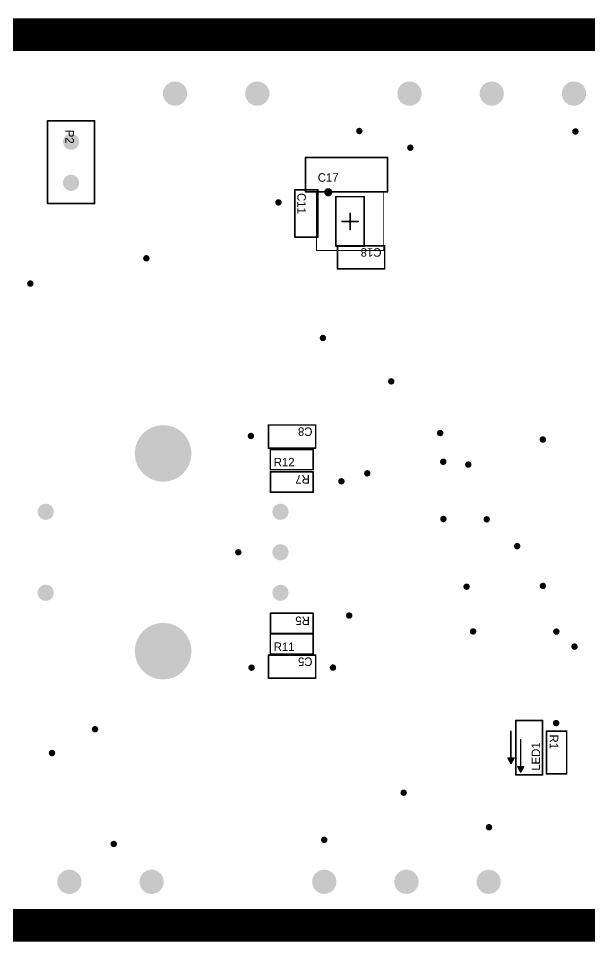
# Model space of a CAD drawing. Header units: millimetres. Extents: x -1 to 116, y -34 to 34.
# Drawn here: x 57 to 92.3, y -28.5 to 28.5 of the extents above; entities that cross this region are included whole.
import ezdxf

# ---------------------------------------------------------------- set-up
doc = ezdxf.new("R2010")
doc.units = ezdxf.units.MM
for name, color, linetype in [('KeepOutLayer', 6, 'Continuous'), ('Mechanical13', 56, 'Continuous'), ('Mechanical15', 56, 'Continuous'), ('PadHoleLayer', 156, 'Continuous'), ('ViaHoleLayer', 16, 'Continuous')]:
    doc.layers.add(name, color=color, linetype=linetype)

# ---------------------------------------------------------------- blocks, each defined once
blk = doc.blocks.new('SOT23_5_11')
at = {"layer": 'Mechanical13'}
for points, const_width in [([(-1.22499882, 1.80000148, 1), (-1.47500086, 1.80000148, 1)], 0.2499995), ([(-1.5375001, 1.80000148, 1), (-1.41250162, 1.80000148, 1)], 0.12499848), ([(-1.28749806, 1.80000148, 1), (-1.16249958, 1.80000148, 1)], 0.12499848), ([(-0.8999982, 1.52500076, 1), (-0.8500008399999999, 1.52500076, 1)], 0.0499999), ([(-0.8999982, 1.52500076, 1), (-0.8500008399999999, 1.52500076, 1)], 0.0499999), ([(0.8500008399999999, 1.52500076, 1), (0.8999982, 1.52500076, 1)], 0.0499999), ([(0.8500008399999999, 1.52500076, 1), (0.8999982, 1.52500076, 1)], 0.0499999), ([(-0.8999982, -1.52499822, 1), (-0.8500008399999999, -1.52499822, 1)], 0.0499999), ([(-0.8999982, -1.52499822, 1), (-0.8500008399999999, -1.52499822, 1)], 0.0499999), ([(0.8500008399999999, -1.52499822, 1), (0.8999982, -1.52499822, 1)], 0.0499999), ([(0.8500008399999999, -1.52499822, 1), (0.8999982, -1.52499822, 1)], 0.0499999)]:
    blk.add_lwpolyline(points, format="xyb", close=True, dxfattribs=dict(at, const_width=const_width))
at = {"layer": 'Mechanical13', "const_width": 0.0999998}
for points in [[(-0.87499952, 1.52500076), (0.87499952, 1.52500076)], [(-0.87499952, -1.52499822), (-0.87499952, 1.52500076)], [(0.87499952, -1.52499822), (0.87499952, 1.52500076)], [(-0.87499952, -1.52499822), (0.87499952, -1.52499822)]]:
    blk.add_lwpolyline(points, dxfattribs=at)
at = {"layer": 'Mechanical15'}
for points, const_width in [([(-2.07499966, 1.80000148), (2.07499966, 1.80000148)], 0.0499999), ([(-2.07499966, -1.79999894), (-2.07499966, 1.80000148)], 0.0499999), ([(2.07499966, -1.79999894), (2.07499966, 1.80000148)], 0.0499999), ([(-0.499999, 0), (0.499999, 0)], 0.0999998), ([(0, -0.499999), (0, 0.50000154)], 0.0999998), ([(-2.07499966, -1.79999894), (2.07499966, -1.79999894)], 0.0499999)]:
    blk.add_lwpolyline(points, dxfattribs=dict(at, const_width=const_width))
for points, const_width in [([(-2.087499, 1.80000148, 1), (-2.06250032, 1.80000148, 1)], 0.02499868), ([(-2.087499, 1.80000148, 1), (-2.06250032, 1.80000148, 1)], 0.02499868), ([(2.06250032, 1.80000148, 1), (2.087499, 1.80000148, 1)], 0.02499868), ([(2.06250032, 1.80000148, 1), (2.087499, 1.80000148, 1)], 0.02499868), ([(-0.5249976799999999, 0, 1), (-0.47500032, 0, 1)], 0.0499999), ([(-0.02499868, 0.50000154, 1), (0.02499868, 0.50000154, 1)], 0.0499999), ([(0.47500032, 0, 1), (0.5249976799999999, 0, 1)], 0.0499999), ([(-0.02499868, -0.499999, 1), (0.02499868, -0.499999, 1)], 0.0499999), ([(-2.087499, -1.79999894, 1), (-2.06250032, -1.79999894, 1)], 0.02499868), ([(-2.087499, -1.79999894, 1), (-2.06250032, -1.79999894, 1)], 0.02499868), ([(2.06250032, -1.79999894, 1), (2.087499, -1.79999894, 1)], 0.02499868), ([(2.06250032, -1.79999894, 1), (2.087499, -1.79999894, 1)], 0.02499868)]:
    blk.add_lwpolyline(points, format="xyb", close=True, dxfattribs=dict(at, const_width=const_width))
blk = doc.blocks.new('0603_____12')
at = {"layer": 'Mechanical13', "const_width": 0.0999998}
for points in [[(-1.47500086, 0.67499738), (-1.4750034, 0.31874968)], [(1.43999966, 0.67499992), (-1.47500086, 0.67499738)], [(1.43999966, 0.67499992), (1.43999966, -0.75000104)], [(-1.47500086, -0.39374826), (-1.4750034, 0.31874968)], [(-1.47500086, -0.39374826), (-1.47500086, -0.7499985)], [(1.43999966, -0.75000104), (-1.47500086, -0.7499985)]]:
    blk.add_lwpolyline(points, dxfattribs=at)
at = {"layer": 'Mechanical13', "const_width": 0.0499999}
for points in [[(-1.49999954, 0.67499738, 1), (-1.45000218, 0.67499738, 1)], [(-1.49999954, 0.67499738, 1), (-1.45000218, 0.67499738, 1)], [(1.41500098, 0.67499992, 1), (1.46499834, 0.67499992, 1)], [(1.41500098, 0.67499992, 1), (1.46499834, 0.67499992, 1)], [(-1.50000208, 0.31874968, 1), (-1.45000472, 0.31874968, 1)], [(-1.50000208, 0.31874968, 1), (-1.45000472, 0.31874968, 1)], [(-1.49999954, -0.39374826, 1), (-1.45000218, -0.39374826, 1)], [(-1.49999954, -0.39374826, 1), (-1.45000218, -0.39374826, 1)], [(-1.49999954, -0.7499985, 1), (-1.45000218, -0.7499985, 1)], [(-1.49999954, -0.7499985, 1), (-1.45000218, -0.7499985, 1)], [(1.41500098, -0.75000104, 1), (1.46499834, -0.75000104, 1)], [(1.41500098, -0.75000104, 1), (1.46499834, -0.75000104, 1)]]:
    blk.add_lwpolyline(points, format="xyb", close=True, dxfattribs=at)
at = {"layer": 'Mechanical13'}
blk.add_text('C18', height=0.52399946, dxfattribs=at).set_placement((-1.27750062, -0.5999987999999999))
blk = doc.blocks.new('1206____________13')
at = {"layer": 'Mechanical13', "const_width": 0.0999998}
for points in [[(-4.67499954, 1.12500156), (0.37500052, 1.12500156)], [(-4.67499954, -0.999998), (-4.67499954, 1.12500156)], [(0.37500052, -0.999998), (0.37500052, 1.12500156)], [(-4.67499954, -0.999998), (0.37500052, -0.999998)]]:
    blk.add_lwpolyline(points, dxfattribs=at)
at = {"layer": 'Mechanical13', "const_width": 0.0499999}
for points in [[(-4.699998219999999, 1.12500156, 1), (-4.65000086, 1.12500156, 1)], [(-4.699998219999999, 1.12500156, 1), (-4.65000086, 1.12500156, 1)], [(0.35000184, 1.12500156, 1), (0.3999992, 1.12500156, 1)], [(0.35000184, 1.12500156, 1), (0.3999992, 1.12500156, 1)], [(-4.699998219999999, -0.999998, 1), (-4.65000086, -0.999998, 1)], [(-4.699998219999999, -0.999998, 1), (-4.65000086, -0.999998, 1)], [(0.35000184, -0.999998, 1), (0.3999992, -0.999998, 1)], [(0.35000184, -0.999998, 1), (0.3999992, -0.999998, 1)]]:
    blk.add_lwpolyline(points, format="xyb", close=True, dxfattribs=at)
at = {"layer": 'Mechanical13'}
blk.add_text('C17', height=0.52399946, rotation=360, dxfattribs=at).set_placement((-3.925001039999999, -0.37499544))
blk = doc.blocks.new('0603_____14')
at = {"layer": 'Mechanical13', "const_width": 0.0999998}
for points in [[(-1.47500086, 0.31874968), (-1.47499832, 0.67499738)], [(-1.47499832, 0.67499738), (1.4400022, 0.67499992)], [(1.4400022, -0.75000104), (1.4400022, 0.67499992)], [(-1.47500086, -0.3937508), (-1.47500086, 0.31874968)], [(-1.47500086, -0.75000104), (-1.47500086, -0.3937508)], [(1.4400022, -0.75000104), (-1.47500086, -0.75000104)]]:
    blk.add_lwpolyline(points, dxfattribs=at)
at = {"layer": 'Mechanical13', "const_width": 0.0499999}
for points in [[(-1.499997, 0.67499738, 1), (-1.44999964, 0.67499738, 1)], [(-1.499997, 0.67499738, 1), (-1.44999964, 0.67499738, 1)], [(1.41500352, 0.67499992, 1), (1.46500088, 0.67499992, 1)], [(1.41500352, 0.67499992, 1), (1.46500088, 0.67499992, 1)], [(-1.49999954, 0.31874968, 1), (-1.45000218, 0.31874968, 1)], [(-1.49999954, 0.31874968, 1), (-1.45000218, 0.31874968, 1)], [(-1.49999954, -0.3937508, 1), (-1.45000218, -0.3937508, 1)], [(-1.49999954, -0.3937508, 1), (-1.45000218, -0.3937508, 1)], [(-1.49999954, -0.75000104, 1), (-1.45000218, -0.75000104, 1)], [(-1.49999954, -0.75000104, 1), (-1.45000218, -0.75000104, 1)], [(1.41500352, -0.75000104, 1), (1.46500088, -0.75000104, 1)], [(1.41500352, -0.75000104, 1), (1.46500088, -0.75000104, 1)]]:
    blk.add_lwpolyline(points, format="xyb", close=True, dxfattribs=at)
at = {"layer": 'Mechanical13'}
blk.add_text('C11', height=0.52399946, dxfattribs=at).set_placement((-1.27750062, -0.5999987999999999))
blk = doc.blocks.new('3POLE_MSTBA_ANGLE_15')
at = {"layer": 'PadHoleLayer'}
h = blk.add_hatch(color=156, dxfattribs=at)
edge = h.paths.add_edge_path()
edge.add_arc((0, 0), 0.7499985, 0, 360)
h = blk.add_hatch(color=156, dxfattribs=at)
edge = h.paths.add_edge_path()
edge.add_arc((5.08000254, 0), 0.7499985, 0, 360)
h = blk.add_hatch(color=156, dxfattribs=at)
edge = h.paths.add_edge_path()
edge.add_arc((10.16000508, 0), 0.7499985, 0, 360)
blk = doc.blocks.new('R_____E_______24')
at = {"layer": 'PadHoleLayer'}
h = blk.add_hatch(color=156, dxfattribs=at)
edge = h.paths.add_edge_path()
edge.add_arc((-2.49999754, 7.25000328), 0.499999, 0, 360)
h = blk.add_hatch(color=156, dxfattribs=at)
edge = h.paths.add_edge_path()
edge.add_arc((2.50000262, 7.25000328), 0.499999, 0, 360)
h = blk.add_hatch(color=156, dxfattribs=at)
edge = h.paths.add_edge_path()
edge.add_arc((-6.10499922, 2.54e-06), 1.74999904, 0, 360)
h = blk.add_hatch(color=156, dxfattribs=at)
edge = h.paths.add_edge_path()
edge.add_arc((6.10499922, 2.54e-06), 1.74999904, 0, 360)
h = blk.add_hatch(color=156, dxfattribs=at)
edge = h.paths.add_edge_path()
edge.add_arc((-2.49999754, -7.249998199999999), 0.499999, 0, 360)
h = blk.add_hatch(color=156, dxfattribs=at)
edge = h.paths.add_edge_path()
edge.add_arc((5.08e-06, -7.250000739999999), 0.499999, 0, 360)
h = blk.add_hatch(color=156, dxfattribs=at)
edge = h.paths.add_edge_path()
edge.add_arc((2.50000262, -7.249998199999999), 0.499999, 0, 360)
blk = doc.blocks.new('0603_51')
at = {"layer": 'Mechanical13', "const_width": 0.0999998}
for points in [[(-1.42500096, -0.62500002), (-1.42499842, 0.62500256)], [(-1.42499842, 0.62500256), (1.21499884, 0.62500256)], [(1.21499884, 0.62500256), (1.21500138, -0.62500256)], [(-1.42500096, -0.62500002), (1.21500138, -0.62500256)]]:
    blk.add_lwpolyline(points, dxfattribs=at)
at = {"layer": 'Mechanical13', "const_width": 0.0499999}
for points in [[(-1.4499971, 0.62500256, 1), (-1.39999974, 0.62500256, 1)], [(-1.4499971, 0.62500256, 1), (-1.39999974, 0.62500256, 1)], [(1.19000016, 0.62500256, 1), (1.23999752, 0.62500256, 1)], [(1.19000016, 0.62500256, 1), (1.23999752, 0.62500256, 1)], [(-1.44999964, -0.62500002, 1), (-1.40000228, -0.62500002, 1)], [(-1.44999964, -0.62500002, 1), (-1.40000228, -0.62500002, 1)], [(1.1900027, -0.62500256, 1), (1.24000006, -0.62500256, 1)], [(1.1900027, -0.62500256, 1), (1.24000006, -0.62500256, 1)]]:
    blk.add_lwpolyline(points, format="xyb", close=True, dxfattribs=at)
at = {"layer": 'Mechanical13'}
blk.add_text('R12', height=0.52399946, rotation=360, dxfattribs=at).set_placement((-1.21249948, -0.42249852))
blk = doc.blocks.new('0603_52')
at = {"layer": 'Mechanical13', "const_width": 0.0999998}
for points in [[(-1.42500096, 0.62500002), (1.21499884, 0.62500002)], [(-1.42500096, 0.62500002), (-1.42499842, -0.62500002)], [(1.21499884, -0.62500002), (1.21499884, 0.62500002)], [(-1.42499842, -0.62500002), (1.21499884, -0.62500002)]]:
    blk.add_lwpolyline(points, dxfattribs=at)
at = {"layer": 'Mechanical13', "const_width": 0.0499999}
for points in [[(-1.44999964, 0.62500002, 1), (-1.40000228, 0.62500002, 1)], [(-1.44999964, 0.62500002, 1), (-1.40000228, 0.62500002, 1)], [(1.19000016, 0.62500002, 1), (1.23999752, 0.62500002, 1)], [(1.19000016, 0.62500002, 1), (1.23999752, 0.62500002, 1)], [(-1.4499971, -0.62500002, 1), (-1.39999974, -0.62500002, 1)], [(-1.4499971, -0.62500002, 1), (-1.39999974, -0.62500002, 1)], [(1.19000016, -0.62500002, 1), (1.23999752, -0.62500002, 1)], [(1.19000016, -0.62500002, 1), (1.23999752, -0.62500002, 1)]]:
    blk.add_lwpolyline(points, format="xyb", close=True, dxfattribs=at)
at = {"layer": 'Mechanical13'}
blk.add_text('R11', height=0.52399946, rotation=360, dxfattribs=at).set_placement((-1.21249694, -0.42250106))
blk = doc.blocks.new('0603_56')
at = {"layer": 'Mechanical13', "const_width": 0.0999998}
for points in [[(1.21500138, 0.62500002), (-1.42500096, 0.62500002)], [(-1.42500096, 0.62500002), (-1.42500096, -0.62500002)], [(1.21500138, 0.62500002), (1.21500138, -0.62500002)], [(1.21500138, -0.62500002), (-1.42500096, -0.62500002)]]:
    blk.add_lwpolyline(points, dxfattribs=at)
at = {"layer": 'Mechanical13', "const_width": 0.0499999}
for points in [[(-1.44999964, 0.62500002, 1), (-1.40000228, 0.62500002, 1)], [(-1.44999964, 0.62500002, 1), (-1.40000228, 0.62500002, 1)], [(1.1900027, 0.62500002, 1), (1.24000006, 0.62500002, 1)], [(1.1900027, 0.62500002, 1), (1.24000006, 0.62500002, 1)], [(-1.44999964, -0.62500002, 1), (-1.40000228, -0.62500002, 1)], [(-1.44999964, -0.62500002, 1), (-1.40000228, -0.62500002, 1)], [(1.1900027, -0.62500002, 1), (1.24000006, -0.62500002, 1)], [(1.1900027, -0.62500002, 1), (1.24000006, -0.62500002, 1)]]:
    blk.add_lwpolyline(points, format="xyb", close=True, dxfattribs=at)
at = {"layer": 'Mechanical13'}
blk.add_text('R7', height=0.52399946, dxfattribs=at).set_placement((-1.21249948, -0.42250106))
blk = doc.blocks.new('0603_58')
at = {"layer": 'Mechanical13', "const_width": 0.0999998}
for points in [[(1.21500138, 0.62499748), (-1.42499588, 0.62499748)], [(-1.42499588, 0.62499748), (-1.42499588, -0.62500256)], [(1.21500138, 0.62499748), (1.21500138, -0.62500256)], [(1.21500138, -0.62500256), (-1.42499588, -0.62500256)]]:
    blk.add_lwpolyline(points, dxfattribs=at)
at = {"layer": 'Mechanical13', "const_width": 0.0499999}
for points in [[(-1.44999456, 0.62499748, 1), (-1.3999972, 0.62499748, 1)], [(-1.44999456, 0.62499748, 1), (-1.3999972, 0.62499748, 1)], [(1.1900027, 0.62499748, 1), (1.24000006, 0.62499748, 1)], [(1.1900027, 0.62499748, 1), (1.24000006, 0.62499748, 1)], [(-1.44999456, -0.62500256, 1), (-1.3999972, -0.62500256, 1)], [(-1.44999456, -0.62500256, 1), (-1.3999972, -0.62500256, 1)], [(1.1900027, -0.62500256, 1), (1.24000006, -0.62500256, 1)], [(1.1900027, -0.62500256, 1), (1.24000006, -0.62500256, 1)]]:
    blk.add_lwpolyline(points, format="xyb", close=True, dxfattribs=at)
at = {"layer": 'Mechanical13'}
blk.add_text('R5', height=0.52399946, dxfattribs=at).set_placement((-1.21249694, -0.4225036))
blk = doc.blocks.new('0603_62')
at = {"layer": 'Mechanical13', "const_width": 0.0999998}
for points in [[(1.21500138, 0.62500002), (-1.42499588, 0.62500002)], [(-1.42499588, -0.62500002), (-1.42499588, 0.62500002)], [(1.21500138, -0.62500002), (1.21500138, 0.62500002)], [(1.21500138, -0.62500002), (-1.42499588, -0.62500002)]]:
    blk.add_lwpolyline(points, dxfattribs=at)
at = {"layer": 'Mechanical13', "const_width": 0.0499999}
for points in [[(-1.44999456, 0.62500002, 1), (-1.3999972, 0.62500002, 1)], [(-1.44999456, 0.62500002, 1), (-1.3999972, 0.62500002, 1)], [(1.1900027, 0.62500002, 1), (1.24000006, 0.62500002, 1)], [(1.1900027, 0.62500002, 1), (1.24000006, 0.62500002, 1)], [(-1.44999456, -0.62500002, 1), (-1.3999972, -0.62500002, 1)], [(-1.44999456, -0.62500002, 1), (-1.3999972, -0.62500002, 1)], [(1.1900027, -0.62500002, 1), (1.24000006, -0.62500002, 1)], [(1.1900027, -0.62500002, 1), (1.24000006, -0.62500002, 1)]]:
    blk.add_lwpolyline(points, format="xyb", close=True, dxfattribs=at)
at = {"layer": 'Mechanical13'}
blk.add_text('R1', height=0.52399946, dxfattribs=at).set_placement((-1.21249694, -0.42250106))
blk = doc.blocks.new('_______L_72')
at = {"layer": 'PadHoleLayer'}
h = blk.add_hatch(color=156, dxfattribs=at)
edge = h.paths.add_edge_path()
edge.add_arc((0, 0), 0.499999, 0, 360)
h = blk.add_hatch(color=156, dxfattribs=at)
edge = h.paths.add_edge_path()
edge.add_arc((0, -2.54), 0.499999, 0, 360)
at = {"layer": 'Mechanical13', "const_width": 0.0999998}
for points in [[(1.44999964, 1.27500126), (-1.44999964, 1.27500126)], [(-1.44999964, 1.27500126), (-1.44999964, -3.82500124)], [(1.44999964, 1.27500126), (1.44999964, -3.82500124)], [(1.44999964, -3.82500124), (-1.44999964, -3.82500124)]]:
    blk.add_lwpolyline(points, dxfattribs=at)
at = {"layer": 'Mechanical13', "const_width": 0.0499999}
for points in [[(-1.47499832, 1.27500126, 1), (-1.42500096, 1.27500126, 1)], [(-1.47499832, 1.27500126, 1), (-1.42500096, 1.27500126, 1)], [(1.42500096, 1.27500126, 1), (1.47499832, 1.27500126, 1)], [(1.42500096, 1.27500126, 1), (1.47499832, 1.27500126, 1)], [(-1.47499832, -3.82500124, 1), (-1.42500096, -3.82500124, 1)], [(-1.47499832, -3.82500124, 1), (-1.42500096, -3.82500124, 1)], [(1.42500096, -3.82500124, 1), (1.47499832, -3.82500124, 1)], [(1.42500096, -3.82500124, 1), (1.47499832, -3.82500124, 1)]]:
    blk.add_lwpolyline(points, format="xyb", close=True, dxfattribs=at)
at = {"layer": 'Mechanical13'}
blk.add_text('P2', height=0.52399946, rotation=90, dxfattribs=at).set_placement((0.3499993, -3.2749998))
blk = doc.blocks.new('0805_____77')
at = {"layer": 'Mechanical13', "const_width": 0.0999998}
for points in [[(-0.65000124, 1.32500116), (-0.9724999599999999, 1.15000024)], [(-0.9724999599999999, 1.15000024), (1.01000052, 1.15000024)], [(-0.9724999599999999, 1.15000024), (-0.65000124, 0.96750124)], [(-0.65000124, 1.32500116), (-0.75749912, 1.15000024)], [(-0.75749912, 1.15000024), (-0.65000124, 0.96750124)], [(-0.65000124, 1.32500116), (-0.65000124, 0.96750124)], [(-1.67500046, 0.8500008399999999), (1.67500046, 0.8500008399999999)], [(-1.67500046, 0.8500008399999999), (-1.67500046, -0.8000009399999999)], [(-1.17500146, 0.72499982), (-1.49750018, 0.5499989)], [(-1.49750018, 0.5499989), (-1.17500146, 0.3674999)], [(-1.49750018, 0.5499989), (0.4850003, 0.5499989)], [(-1.17500146, 0.72499982), (-1.28249934, 0.5499989)], [(-1.28249934, 0.5499989), (-1.17500146, 0.3674999)], [(-1.17500146, 0.72499982), (-1.17500146, 0.3674999)], [(1.67500046, 0.8500008399999999), (1.67500046, -0.8000009399999999)], [(-1.67500046, -0.8000009399999999), (1.67500046, -0.8000009399999999)]]:
    blk.add_lwpolyline(points, dxfattribs=at)
at = {"layer": 'Mechanical13', "const_width": 0.0499999}
for points in [[(-0.9974986399999999, 1.15000024, 1), (-0.94750128, 1.15000024, 1)], [(-0.9974986399999999, 1.15000024, 1), (-0.94750128, 1.15000024, 1)], [(-0.9974986399999999, 1.15000024, 1), (-0.94750128, 1.15000024, 1)], [(-0.7824978, 1.15000024, 1), (-0.7325004399999999, 1.15000024, 1)], [(-0.7824978, 1.15000024, 1), (-0.7325004399999999, 1.15000024, 1)], [(-0.67499992, 1.32500116, 1), (-0.62500256, 1.32500116, 1)], [(-0.67499992, 1.32500116, 1), (-0.62500256, 1.32500116, 1)], [(-0.67499992, 1.32500116, 1), (-0.62500256, 1.32500116, 1)], [(0.9850018399999999, 1.15000024, 1), (1.0349992, 1.15000024, 1)], [(-1.69999914, 0.8500008399999999, 1), (-1.65000178, 0.8500008399999999, 1)], [(-1.69999914, 0.8500008399999999, 1), (-1.65000178, 0.8500008399999999, 1)], [(-1.52249886, 0.5499989, 1), (-1.4725015, 0.5499989, 1)], [(-1.52249886, 0.5499989, 1), (-1.4725015, 0.5499989, 1)], [(-1.52249886, 0.5499989, 1), (-1.4725015, 0.5499989, 1)], [(-1.30749802, 0.5499989, 1), (-1.25750066, 0.5499989, 1)], [(-1.30749802, 0.5499989, 1), (-1.25750066, 0.5499989, 1)], [(-1.20000014, 0.72499982, 1), (-1.15000278, 0.72499982, 1)], [(-1.20000014, 0.72499982, 1), (-1.15000278, 0.72499982, 1)], [(-1.20000014, 0.72499982, 1), (-1.15000278, 0.72499982, 1)], [(-0.67499992, 0.96750124, 1), (-0.62500256, 0.96750124, 1)], [(-0.67499992, 0.96750124, 1), (-0.62500256, 0.96750124, 1)], [(-0.67499992, 0.96750124, 1), (-0.62500256, 0.96750124, 1)], [(0.4600016199999999, 0.5499989, 1), (0.50999898, 0.5499989, 1)], [(1.65000178, 0.8500008399999999, 1), (1.69999914, 0.8500008399999999, 1)], [(1.65000178, 0.8500008399999999, 1), (1.69999914, 0.8500008399999999, 1)], [(-1.20000014, 0.3674999, 1), (-1.15000278, 0.3674999, 1)], [(-1.20000014, 0.3674999, 1), (-1.15000278, 0.3674999, 1)], [(-1.20000014, 0.3674999, 1), (-1.15000278, 0.3674999, 1)], [(-1.69999914, -0.8000009399999999, 1), (-1.65000178, -0.8000009399999999, 1)], [(-1.69999914, -0.8000009399999999, 1), (-1.65000178, -0.8000009399999999, 1)], [(1.65000178, -0.8000009399999999, 1), (1.69999914, -0.8000009399999999, 1)], [(1.65000178, -0.8000009399999999, 1), (1.69999914, -0.8000009399999999, 1)]]:
    blk.add_lwpolyline(points, format="xyb", close=True, dxfattribs=at)
at = {"layer": 'Mechanical13'}
blk.add_text('LED1', height=0.52399946, dxfattribs=at).set_placement((-1.42500096, -0.65000124))
blk = doc.blocks.new('2POLE_MSTBA_ANGLE_79')
at = {"layer": 'PadHoleLayer'}
h = blk.add_hatch(color=156, dxfattribs=at)
edge = h.paths.add_edge_path()
edge.add_arc((0, 0), 0.7499985, 0, 360)
h = blk.add_hatch(color=156, dxfattribs=at)
edge = h.paths.add_edge_path()
edge.add_arc((5.08000254, 0), 0.7499985, 0, 360)
blk = doc.blocks.new('2POLE_MSTBA_ANGLE_80')
at = {"layer": 'PadHoleLayer'}
h = blk.add_hatch(color=156, dxfattribs=at)
edge = h.paths.add_edge_path()
edge.add_arc((0, 0), 0.7499985, 0, 360)
h = blk.add_hatch(color=156, dxfattribs=at)
edge = h.paths.add_edge_path()
edge.add_arc((5.08, 0), 0.7499985, 0, 360)
blk = doc.blocks.new('3POLE_MSTBA_ANGLE_81')
at = {"layer": 'PadHoleLayer'}
h = blk.add_hatch(color=156, dxfattribs=at)
edge = h.paths.add_edge_path()
edge.add_arc((0, 0), 0.7499985, 0, 360)
h = blk.add_hatch(color=156, dxfattribs=at)
edge = h.paths.add_edge_path()
edge.add_arc((5.08000254, 0), 0.7499985, 0, 360)
h = blk.add_hatch(color=156, dxfattribs=at)
edge = h.paths.add_edge_path()
edge.add_arc((10.16000508, 0), 0.7499985, 0, 360)
blk = doc.blocks.new('0603_____91')
at = {"layer": 'Mechanical13', "const_width": 0.0999998}
for points in [[(-1.47499832, 0.67499738), (-1.4750034, 0.31874968)], [(1.44000474, 0.67499992), (-1.47499832, 0.67499738)], [(1.44000474, 0.67499992), (1.4400022, -0.75000104)], [(-1.4750034, 0.31874968), (-1.4750034, -0.39374572)], [(-1.47500086, -0.7499985), (-1.4750034, -0.39374572)], [(1.4400022, -0.75000104), (-1.47500086, -0.7499985)]]:
    blk.add_lwpolyline(points, dxfattribs=at)
at = {"layer": 'Mechanical13', "const_width": 0.0499999}
for points in [[(-1.499997, 0.67499738, 1), (-1.44999964, 0.67499738, 1)], [(-1.499997, 0.67499738, 1), (-1.44999964, 0.67499738, 1)], [(1.41500606, 0.67499992, 1), (1.46500342, 0.67499992, 1)], [(1.41500606, 0.67499992, 1), (1.46500342, 0.67499992, 1)], [(-1.50000208, 0.31874968, 1), (-1.45000472, 0.31874968, 1)], [(-1.50000208, 0.31874968, 1), (-1.45000472, 0.31874968, 1)], [(-1.50000208, -0.39374572, 1), (-1.45000472, -0.39374572, 1)], [(-1.50000208, -0.39374572, 1), (-1.45000472, -0.39374572, 1)], [(-1.49999954, -0.7499985, 1), (-1.45000218, -0.7499985, 1)], [(-1.49999954, -0.7499985, 1), (-1.45000218, -0.7499985, 1)], [(1.41500352, -0.75000104, 1), (1.46500088, -0.75000104, 1)], [(1.41500352, -0.75000104, 1), (1.46500088, -0.75000104, 1)]]:
    blk.add_lwpolyline(points, format="xyb", close=True, dxfattribs=at)
at = {"layer": 'Mechanical13'}
blk.add_text('C8', height=0.52399946, dxfattribs=at).set_placement((-1.27750062, -0.5999987999999999))
blk = doc.blocks.new('0603_____94')
at = {"layer": 'Mechanical13', "const_width": 0.0999998}
for points in [[(-1.47500086, 0.67499738), (-1.4750034, 0.31874968)], [(1.43999966, 0.67499992), (-1.47500086, 0.67499738)], [(1.43999966, 0.67499992), (1.43999966, -0.75000104)], [(-1.47500086, -0.39374826), (-1.4750034, 0.31874968)], [(-1.47500086, -0.39374826), (-1.47500086, -0.7499985)], [(1.43999966, -0.75000104), (-1.47500086, -0.7499985)]]:
    blk.add_lwpolyline(points, dxfattribs=at)
at = {"layer": 'Mechanical13', "const_width": 0.0499999}
for points in [[(-1.49999954, 0.67499738, 1), (-1.45000218, 0.67499738, 1)], [(-1.49999954, 0.67499738, 1), (-1.45000218, 0.67499738, 1)], [(1.41500098, 0.67499992, 1), (1.46499834, 0.67499992, 1)], [(1.41500098, 0.67499992, 1), (1.46499834, 0.67499992, 1)], [(-1.50000208, 0.31874968, 1), (-1.45000472, 0.31874968, 1)], [(-1.50000208, 0.31874968, 1), (-1.45000472, 0.31874968, 1)], [(-1.49999954, -0.39374826, 1), (-1.45000218, -0.39374826, 1)], [(-1.49999954, -0.39374826, 1), (-1.45000218, -0.39374826, 1)], [(-1.49999954, -0.7499985, 1), (-1.45000218, -0.7499985, 1)], [(-1.49999954, -0.7499985, 1), (-1.45000218, -0.7499985, 1)], [(1.41500098, -0.75000104, 1), (1.46499834, -0.75000104, 1)], [(1.41500098, -0.75000104, 1), (1.46499834, -0.75000104, 1)]]:
    blk.add_lwpolyline(points, format="xyb", close=True, dxfattribs=at)
at = {"layer": 'Mechanical13'}
blk.add_text('C5', height=0.52399946, dxfattribs=at).set_placement((-1.27750062, -0.5999987999999999))

msp = doc.modelspace()

# ---------------------------------------------------------------- hatches: boundary and pattern name
at = {"layer": 'ViaHoleLayer'}
h = msp.add_hatch(color=16, dxfattribs=at)
edge = h.paths.add_edge_path()
edge.add_arc((78.03999886, 21.55001024), 0.1999996, 0, 360)
h = msp.add_hatch(color=16, dxfattribs=at)
edge = h.paths.add_edge_path()
edge.add_arc((91.3900001, 21.5200103), 0.1999996, 0, 360)
h = msp.add_hatch(color=16, dxfattribs=at)
edge = h.paths.add_edge_path()
edge.add_arc((81.18999763999999, 20.52000976), 0.1999996, 0, 360)
h = msp.add_hatch(color=16, dxfattribs=at)
edge = h.paths.add_edge_path()
edge.add_arc((73.04000631999999, 17.14001652), 0.1999996, 0, 360)
h = msp.add_hatch(color=16, dxfattribs=at)
edge = h.paths.add_edge_path()
edge.add_arc((64.87999977999999, 13.69001072), 0.1999996, 0, 360)
h = msp.add_hatch(color=16, dxfattribs=at)
edge = h.paths.add_edge_path()
edge.add_arc((57.70999887999999, 12.13000876), 0.1999996, 0, 360)
h = msp.add_hatch(color=16, dxfattribs=at)
edge = h.paths.add_edge_path()
edge.add_arc((75.78999827999999, 8.7700104), 0.1999996, 0, 360)
h = msp.add_hatch(color=16, dxfattribs=at)
edge = h.paths.add_edge_path()
edge.add_arc((80.00999999999999, 6.09001068), 0.1999996, 0, 360)
h = msp.add_hatch(color=16, dxfattribs=at)
edge = h.paths.add_edge_path()
edge.add_arc((71.33999956, 2.7200098), 0.1999996, 0, 360)
h = msp.add_hatch(color=16, dxfattribs=at)
edge = h.paths.add_edge_path()
edge.add_arc((83.0309998, 2.89900106), 0.1999996, 0, 360)
h = msp.add_hatch(color=16, dxfattribs=at)
edge = h.paths.add_edge_path()
edge.add_arc((89.37800005999999, 2.50000008), 0.1999996, 0, 360)
h = msp.add_hatch(color=16, dxfattribs=at)
edge = h.paths.add_edge_path()
edge.add_arc((83.22200018, 1.12599978), 0.1999996, 0, 360)
h = msp.add_hatch(color=16, dxfattribs=at)
edge = h.paths.add_edge_path()
edge.add_arc((84.7699981, 0.9500107999999999), 0.1999996, 0, 360)
h = msp.add_hatch(color=16, dxfattribs=at)
edge = h.paths.add_edge_path()
edge.add_arc((78.52999788, 0.4100093399999999), 0.1999996, 0, 360)
h = msp.add_hatch(color=16, dxfattribs=at)
edge = h.paths.add_edge_path()
edge.add_arc((76.92999853999999, -0.07998968), 0.1999996, 0, 360)
h = msp.add_hatch(color=16, dxfattribs=at)
edge = h.paths.add_edge_path()
edge.add_arc((83.23200015999998, -2.40799874), 0.1999996, 0, 360)
h = msp.add_hatch(color=16, dxfattribs=at)
edge = h.paths.add_edge_path()
edge.add_arc((85.90989676, -2.42988846), 0.1999996, 0, 360)
h = msp.add_hatch(color=16, dxfattribs=at)
edge = h.paths.add_edge_path()
edge.add_arc((87.79400018, -4.085000719999999), 0.1999996, 0, 360)
h = msp.add_hatch(color=16, dxfattribs=at)
edge = h.paths.add_edge_path()
edge.add_arc((70.55999858, -4.46352676), 0.1999996, 0, 360)
h = msp.add_hatch(color=16, dxfattribs=at)
edge = h.paths.add_edge_path()
edge.add_arc((84.66711031999999, -6.589989360000001), 0.1999996, 0, 360)
h = msp.add_hatch(color=16, dxfattribs=at)
edge = h.paths.add_edge_path()
edge.add_arc((89.38299878, -6.542001139999999), 0.1999996, 0, 360)
h = msp.add_hatch(color=16, dxfattribs=at)
edge = h.paths.add_edge_path()
edge.add_arc((77.41000011999999, -8.36999088), 0.1999996, 0, 360)
h = msp.add_hatch(color=16, dxfattribs=at)
edge = h.paths.add_edge_path()
edge.add_arc((85.07000004, -9.34998892), 0.1999996, 0, 360)
h = msp.add_hatch(color=16, dxfattribs=at)
edge = h.paths.add_edge_path()
edge.add_arc((90.20999992, -9.3599889), 0.1999996, 0, 360)
h = msp.add_hatch(color=16, dxfattribs=at)
edge = h.paths.add_edge_path()
edge.add_arc((91.33400072, -10.28800076), 0.1999996, 0, 360)
h = msp.add_hatch(color=16, dxfattribs=at)
edge = h.paths.add_edge_path()
edge.add_arc((71.37999948, -11.58998952), 0.1999996, 0, 360)
h = msp.add_hatch(color=16, dxfattribs=at)
edge = h.paths.add_edge_path()
edge.add_arc((76.40999958, -11.5824889), 0.1999996, 0, 360)
h = msp.add_hatch(color=16, dxfattribs=at)
edge = h.paths.add_edge_path()
edge.add_arc((90.19763773999999, -15.0123525), 0.1999996, 0, 360)
h = msp.add_hatch(color=16, dxfattribs=at)
edge = h.paths.add_edge_path()
edge.add_arc((61.70900028000001, -15.38899894), 0.1999996, 0, 360)
h = msp.add_hatch(color=16, dxfattribs=at)
edge = h.paths.add_edge_path()
edge.add_arc((59.04999874, -16.85998914), 0.1999996, 0, 360)
h = msp.add_hatch(color=16, dxfattribs=at)
edge = h.paths.add_edge_path()
edge.add_arc((80.77999845999999, -19.30998932), 0.1999996, 0, 360)
h = msp.add_hatch(color=16, dxfattribs=at)
edge = h.paths.add_edge_path()
edge.add_arc((86.04999808, -21.43999014), 0.1999996, 0, 360)
h = msp.add_hatch(color=16, dxfattribs=at)
edge = h.paths.add_edge_path()
edge.add_arc((75.87099633999999, -22.22098934), 0.1999996, 0, 360)
h = msp.add_hatch(color=16, dxfattribs=at)
edge = h.paths.add_edge_path()
edge.add_arc((62.86550037999999, -22.4744915), 0.1999996, 0, 360)

# ---------------------------------------------------------------- linework, layer by layer
at = {"layer": 'KeepOutLayer', "const_width": 2.00000108}
for points in [[(22.50000072, 27.50000088), (114.50000214, 27.50000088)], [(22.50000072, -27.50000088), (114.4999996, -27.50000088)]]:
    msp.add_lwpolyline(points, dxfattribs=at)

# ---------------------------------------------------------------- block references
for name, p in [('2POLE_MSTBA_ANGLE_80', (66.65299597999999, 23.8600107)), ('3POLE_MSTBA_ANGLE_15', (81.13999265999999, 23.8600107)), ('1206____________13', (79.39539874, 18.7935108)), ('SOT23_5_11', (77.46967996, 15.96983344)), ('0603_51', (73.9652318, 1.26435866)), ('0603_52', (73.9652318, -10.13419614))]:
    msp.add_blockref(name, p)
for name, p, rotation in [('_______L_72', (60.22999891999999, 18.35000902), 180), ('0603_____14', (74.80749834, 16.44001284), 270), ('0603_____12', (78.12999613999999, 13.71251004), 180), ('0603_____91', (73.86530312, 2.64651998), 180), ('R_____E_______24', (65.91530123999999, -4.46353184), 90), ('0603_56', (73.76536936, -0.12203938), 180), ('0603_58', (73.76537189999999, -8.854940379999999), 180), ('0603_____94', (73.86680172, -11.55977114), 180), ('0805_____77', (88.55784421999999, -16.52938274), 90), ('0603_62', (90.22259577999999, -16.92951656), 270), ('2POLE_MSTBA_ANGLE_79', (65.20299888, -24.81199), 180), ('3POLE_MSTBA_ANGLE_81', (86.03100142, -24.81199), 180)]:
    msp.add_blockref(name, p, dxfattribs=dict(rotation=rotation))

doc.saveas('drawing.dxf')
